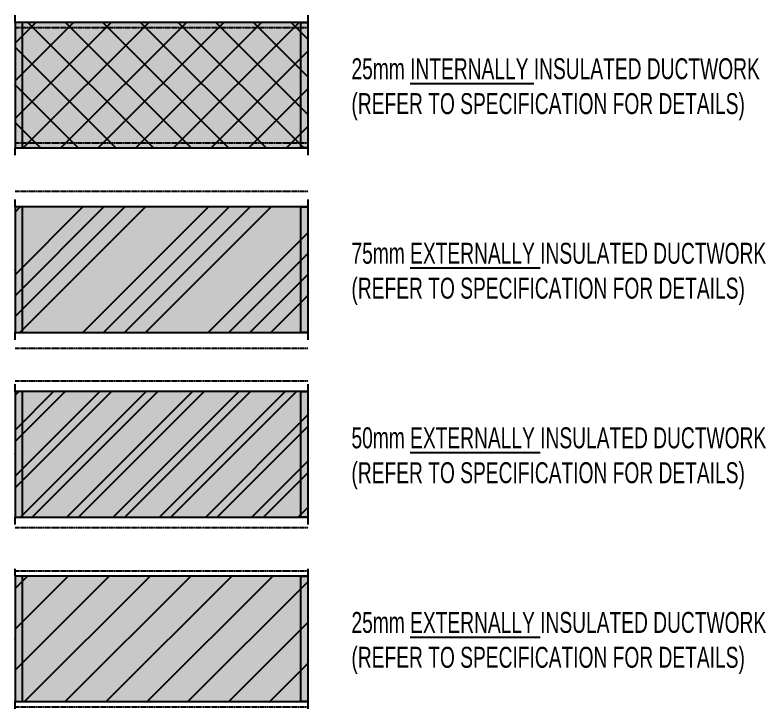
# Model space of a CAD drawing. Header units: millimetres. Extents: x 141 to 153906, y 19826 to 64501.
# Drawn here: x 12352 to 15938, y 40834 to 44148 of the extents above; entities that cross this region are included whole.
import ezdxf

# ---------------------------------------------------------------- set-up
doc = ezdxf.new("R2010")
doc.units = ezdxf.units.MM
doc.linetypes.add('ACHL', pattern=[2.6, 1.3, -1.3])
doc.linetypes.add('Ins', pattern=[1, 0.5, -0.5])
for name, color, linetype in [('Hvac-Notes', 7, 'Continuous'), ('Hvacduct-ea', 32, 'Continuous'), ('Hvacduct-ea-Shading', 42, 'Continuous'), ('Hvacduct-fa', 82, 'Continuous'), ('Hvacduct-fa-Shading', 83, 'Continuous'), ('Hvacduct-ra', 210, 'Continuous'), ('Hvacduct-ra-Shading', 223, 'Continuous'), ('Hvacduct-sa', 160, 'Continuous'), ('Hvacduct-sa-Shading', 163, 'Continuous'), ('Hvacins', 118, 'Continuous')]:
    doc.layers.add(name, color=color, linetype=linetype)
doc.styles.add('Arial Narrow_1', font='ARIALN.TTF', dxfattribs={"height": 250})

# ---------------------------------------------------------------- blocks, each defined once
blk = doc.blocks.new('FLL-5FB6')
at = {"layer": 'Hvacduct-fa', "color": 8, "linetype": 'Continuous', "flags": 128}
blk.add_lwpolyline([(0, -335), (0, -300), (35, -300), (35, 300), (0, 300), (0, 335)], dxfattribs=at)
blk = doc.blocks.new('FLR-5FBF')
at = {"layer": 'Hvacduct-fa', "color": 8, "linetype": 'Continuous', "flags": 128}
blk.add_lwpolyline([(0, -335), (0, -300), (-35, -300), (-35, 300), (0, 300), (0, 335)], dxfattribs=at)
blk = doc.blocks.new('AC642C')
at = {"layer": 'Hvacins', "linetype": 'Continuous'}
h = blk.add_hatch(dxfattribs=at)
h.set_pattern_fill('ANSI37', color=118, scale=40, style=0)
h.set_pattern_definition([(45, (-2923.88, -48851.83), (-89.80256, 89.80256), []), (135, (-2923.88, -48851.83), (-89.80256, -89.80256), [])])
h.paths.add_polyline_path([(-1400, -300), (0, -300), (0, 300), (-1400, 300)])
at = {"layer": 'Hvacduct-fa', "color": 82, "linetype": 'Continuous', "flags": 128}
blk.add_lwpolyline([(-1400, -300), (0, -300), (0, 300), (-1400, 300)], close=True, dxfattribs=at)
at = {"layer": 'Hvacduct-fa', "color": 82, "linetype": 'Continuous'}
blk.add_point((-1400, 0), dxfattribs=at)
at = {"layer": 'Hvacduct-fa-Shading', "color": 83, "linetype": 'Continuous'}
blk.add_solid([(-1400, -300), (0, -300), (-1400, 300), (0, 300)], dxfattribs=at)
at = {"layer": 'Hvacins', "color": 118, "linetype": 'Ins'}
for p, q in [((-1400, 275), (0, 275)), ((-1400, -275), (0, -275))]:
    blk.add_line(p, q, dxfattribs=at)
at = {"layer": 'Hvacduct-fa', "color": 8, "linetype": 'Continuous'}
for name, p in [('FLL-5FB6', (-1400, 0)), ('FLR-5FBF', (0, 0))]:
    blk.add_blockref(name, p, dxfattribs=at)
blk = doc.blocks.new('FLL-5FF3')
at = {"layer": 'Hvacduct-sa', "color": 8, "linetype": 'Continuous', "flags": 128}
blk.add_lwpolyline([(0, -335), (0, -300), (35, -300), (35, 300), (0, 300), (0, 335)], dxfattribs=at)
blk = doc.blocks.new('FLR-5FFC')
at = {"layer": 'Hvacduct-sa', "color": 8, "linetype": 'Continuous', "flags": 128}
blk.add_lwpolyline([(0, -335), (0, -300), (-35, -300), (-35, 300), (0, 300), (0, 335)], dxfattribs=at)
blk = doc.blocks.new('AC644B')
at = {"layer": 'Hvacins', "linetype": 'ACHL'}
h = blk.add_hatch(dxfattribs=at)
h.set_pattern_fill('ANSI34', color=118, scale=22.222222, style=0)
h.set_pattern_definition([(45, (-2791.15, -47670), (-299.342, 299.342), []), (45, (-2691.37, -47670), (-299.342, 299.342), []), (45, (-2591.6, -47670), (-299.342, 299.342), []), (45, (-2491.8, -47670), (-299.342, 299.342), [])])
h.paths.add_polyline_path([(-1400, -300), (0, -300), (0, 300), (-1400, 300)])
at = {"layer": 'Hvacduct-sa', "color": 160, "linetype": 'Continuous', "flags": 128}
blk.add_lwpolyline([(-1400, -300), (0, -300), (0, 300), (-1400, 300)], close=True, dxfattribs=at)
at = {"layer": 'Hvacduct-sa', "color": 160, "linetype": 'Continuous'}
blk.add_point((-1400, 0), dxfattribs=at)
at = {"layer": 'Hvacduct-sa-Shading', "color": 163, "linetype": 'Continuous'}
blk.add_solid([(-1400, -300), (0, -300), (-1400, 300), (0, 300)], dxfattribs=at)
at = {"layer": 'Hvacins', "color": 118, "linetype": 'Ins'}
for p, q in [((-1400, 375), (0, 375)), ((-1400, -375), (0, -375))]:
    blk.add_line(p, q, dxfattribs=at)
at = {"layer": 'Hvacduct-sa', "color": 8, "linetype": 'Continuous'}
for name, p in [('FLL-5FF3', (-1400, 0)), ('FLR-5FFC', (0, 0))]:
    blk.add_blockref(name, p, dxfattribs=at)
blk = doc.blocks.new('FLL-6028')
at = {"layer": 'Hvacduct-ra', "color": 8, "linetype": 'Continuous', "flags": 128}
blk.add_lwpolyline([(0, -335), (0, -300), (35, -300), (35, 300), (0, 300), (0, 335)], dxfattribs=at)
blk = doc.blocks.new('FLR-6031')
at = {"layer": 'Hvacduct-ra', "color": 8, "linetype": 'Continuous', "flags": 128}
blk.add_lwpolyline([(0, -335), (0, -300), (-35, -300), (-35, 300), (0, 300), (0, 335)], dxfattribs=at)
blk = doc.blocks.new('AC646A')
at = {"layer": 'Hvacins', "linetype": 'ACHL'}
h = blk.add_hatch(dxfattribs=at)
h.set_pattern_fill('BRICK_EXISTING', color=118, scale=15.384615, style=0)
h.set_pattern_definition([(45, (-3019.05, -46373.16), (-110.52623, 110.52623), []), (45, (-2963.79, -46373.16), (-110.52623, 110.52623), [])])
h.paths.add_polyline_path([(-1400, -300), (0, -300), (0, 300), (-1400, 300)])
at = {"layer": 'Hvacduct-ra', "color": 210, "linetype": 'Continuous', "flags": 128}
blk.add_lwpolyline([(-1400, -300), (0, -300), (0, 300), (-1400, 300)], close=True, dxfattribs=at)
at = {"layer": 'Hvacduct-ra', "color": 210, "linetype": 'Continuous'}
blk.add_point((-1400, 0), dxfattribs=at)
at = {"layer": 'Hvacduct-ra-Shading', "color": 223, "linetype": 'Continuous'}
blk.add_solid([(-1400, -300), (0, -300), (-1400, 300), (0, 300)], dxfattribs=at)
at = {"layer": 'Hvacins', "color": 118, "linetype": 'Ins'}
for p, q in [((-1400, 350), (0, 350)), ((-1400, -350), (0, -350))]:
    blk.add_line(p, q, dxfattribs=at)
at = {"layer": 'Hvacduct-ra', "color": 8, "linetype": 'Continuous'}
for name, p in [('FLL-6028', (-1400, 0)), ('FLR-6031', (0, 0))]:
    blk.add_blockref(name, p, dxfattribs=at)
blk = doc.blocks.new('FLL-605D')
at = {"layer": 'Hvacduct-ea', "color": 8, "linetype": 'Continuous', "flags": 128}
blk.add_lwpolyline([(0, -335), (0, -300), (35, -300), (35, 300), (0, 300), (0, 335)], dxfattribs=at)
blk = doc.blocks.new('FLR-6066')
at = {"layer": 'Hvacduct-ea', "color": 8, "linetype": 'Continuous', "flags": 128}
blk.add_lwpolyline([(0, -335), (0, -300), (-35, -300), (-35, 300), (0, 300), (0, 335)], dxfattribs=at)
blk = doc.blocks.new('AC6489')
at = {"layer": 'Hvacins', "linetype": 'ACHL'}
h = blk.add_hatch(dxfattribs=at)
h.set_pattern_fill('ANSI31', color=118, scale=43.478261, style=0)
h.set_pattern_definition([(45, (-3149.28, -45152.28), (-97.6115, 97.6115), [])])
h.paths.add_polyline_path([(-1400, -300), (0, -300), (0, 300), (-1400, 300)])
at = {"layer": 'Hvacduct-ea', "color": 32, "linetype": 'Continuous', "flags": 128}
blk.add_lwpolyline([(-1400, -300), (0, -300), (0, 300), (-1400, 300)], close=True, dxfattribs=at)
at = {"layer": 'Hvacduct-ea', "color": 32, "linetype": 'Continuous'}
blk.add_point((-1400, 0), dxfattribs=at)
at = {"layer": 'Hvacduct-ea-Shading', "color": 42, "linetype": 'Continuous'}
blk.add_solid([(-1400, -300), (0, -300), (-1400, 300), (0, 300)], dxfattribs=at)
at = {"layer": 'Hvacins', "color": 118, "linetype": 'Ins'}
for p, q in [((-1400, 325), (0, 325)), ((-1400, -325), (0, -325))]:
    blk.add_line(p, q, dxfattribs=at)
at = {"layer": 'Hvacduct-ea', "color": 8, "linetype": 'Continuous'}
for name, p in [('FLL-605D', (-1400, 0)), ('FLR-6066', (0, 0))]:
    blk.add_blockref(name, p, dxfattribs=at)

msp = doc.modelspace()

# ---------------------------------------------------------------- block references
at = {"layer": 'Hvacduct-ea', "color": 32, "linetype": 'Continuous'}
msp.add_blockref('AC6489', (13752.2, 41169.3, 635), dxfattribs=at)
at = {"layer": 'Hvacduct-fa', "color": 82, "linetype": 'Continuous'}
msp.add_blockref('AC642C', (13752.2, 43813.3, 635), dxfattribs=at)
at = {"layer": 'Hvacduct-ra', "color": 210, "linetype": 'Continuous'}
msp.add_blockref('AC646A', (13752.2, 42050.6, 635), dxfattribs=at)
at = {"layer": 'Hvacduct-sa', "color": 160, "linetype": 'Continuous'}
msp.add_blockref('AC644B', (13752.2, 42931.9, 635), dxfattribs=at)

# ---------------------------------------------------------------- texts
at = {"layer": 'Hvac-Notes', "char_height": 100, "width": 2134.971, "attachment_point": 1, "style": 'Arial Narrow_1'}
for s, insert in [('\\W0.8;25mm {\\LINTERNALLY} INSULATED DUCTWORK (REFER TO SPECIFICATION FOR DETAILS)', (13958.6, 43941.8)), ('\\W0.8;75mm {\\LEXTERNALLY} INSULATED DUCTWORK (REFER TO SPECIFICATION FOR DETAILS)', (13958.6, 43060.5)), ('\\W0.8;50mm {\\LEXTERNALLY} INSULATED DUCTWORK (REFER TO SPECIFICATION FOR DETAILS)', (13958.6, 42179.2)), ('\\W0.8;25mm {\\LEXTERNALLY} INSULATED DUCTWORK (REFER TO SPECIFICATION FOR DETAILS)', (13958.6, 41297.8))]:
    msp.add_mtext(s, dxfattribs=dict(at, insert=insert))

doc.saveas('drawing.dxf')
